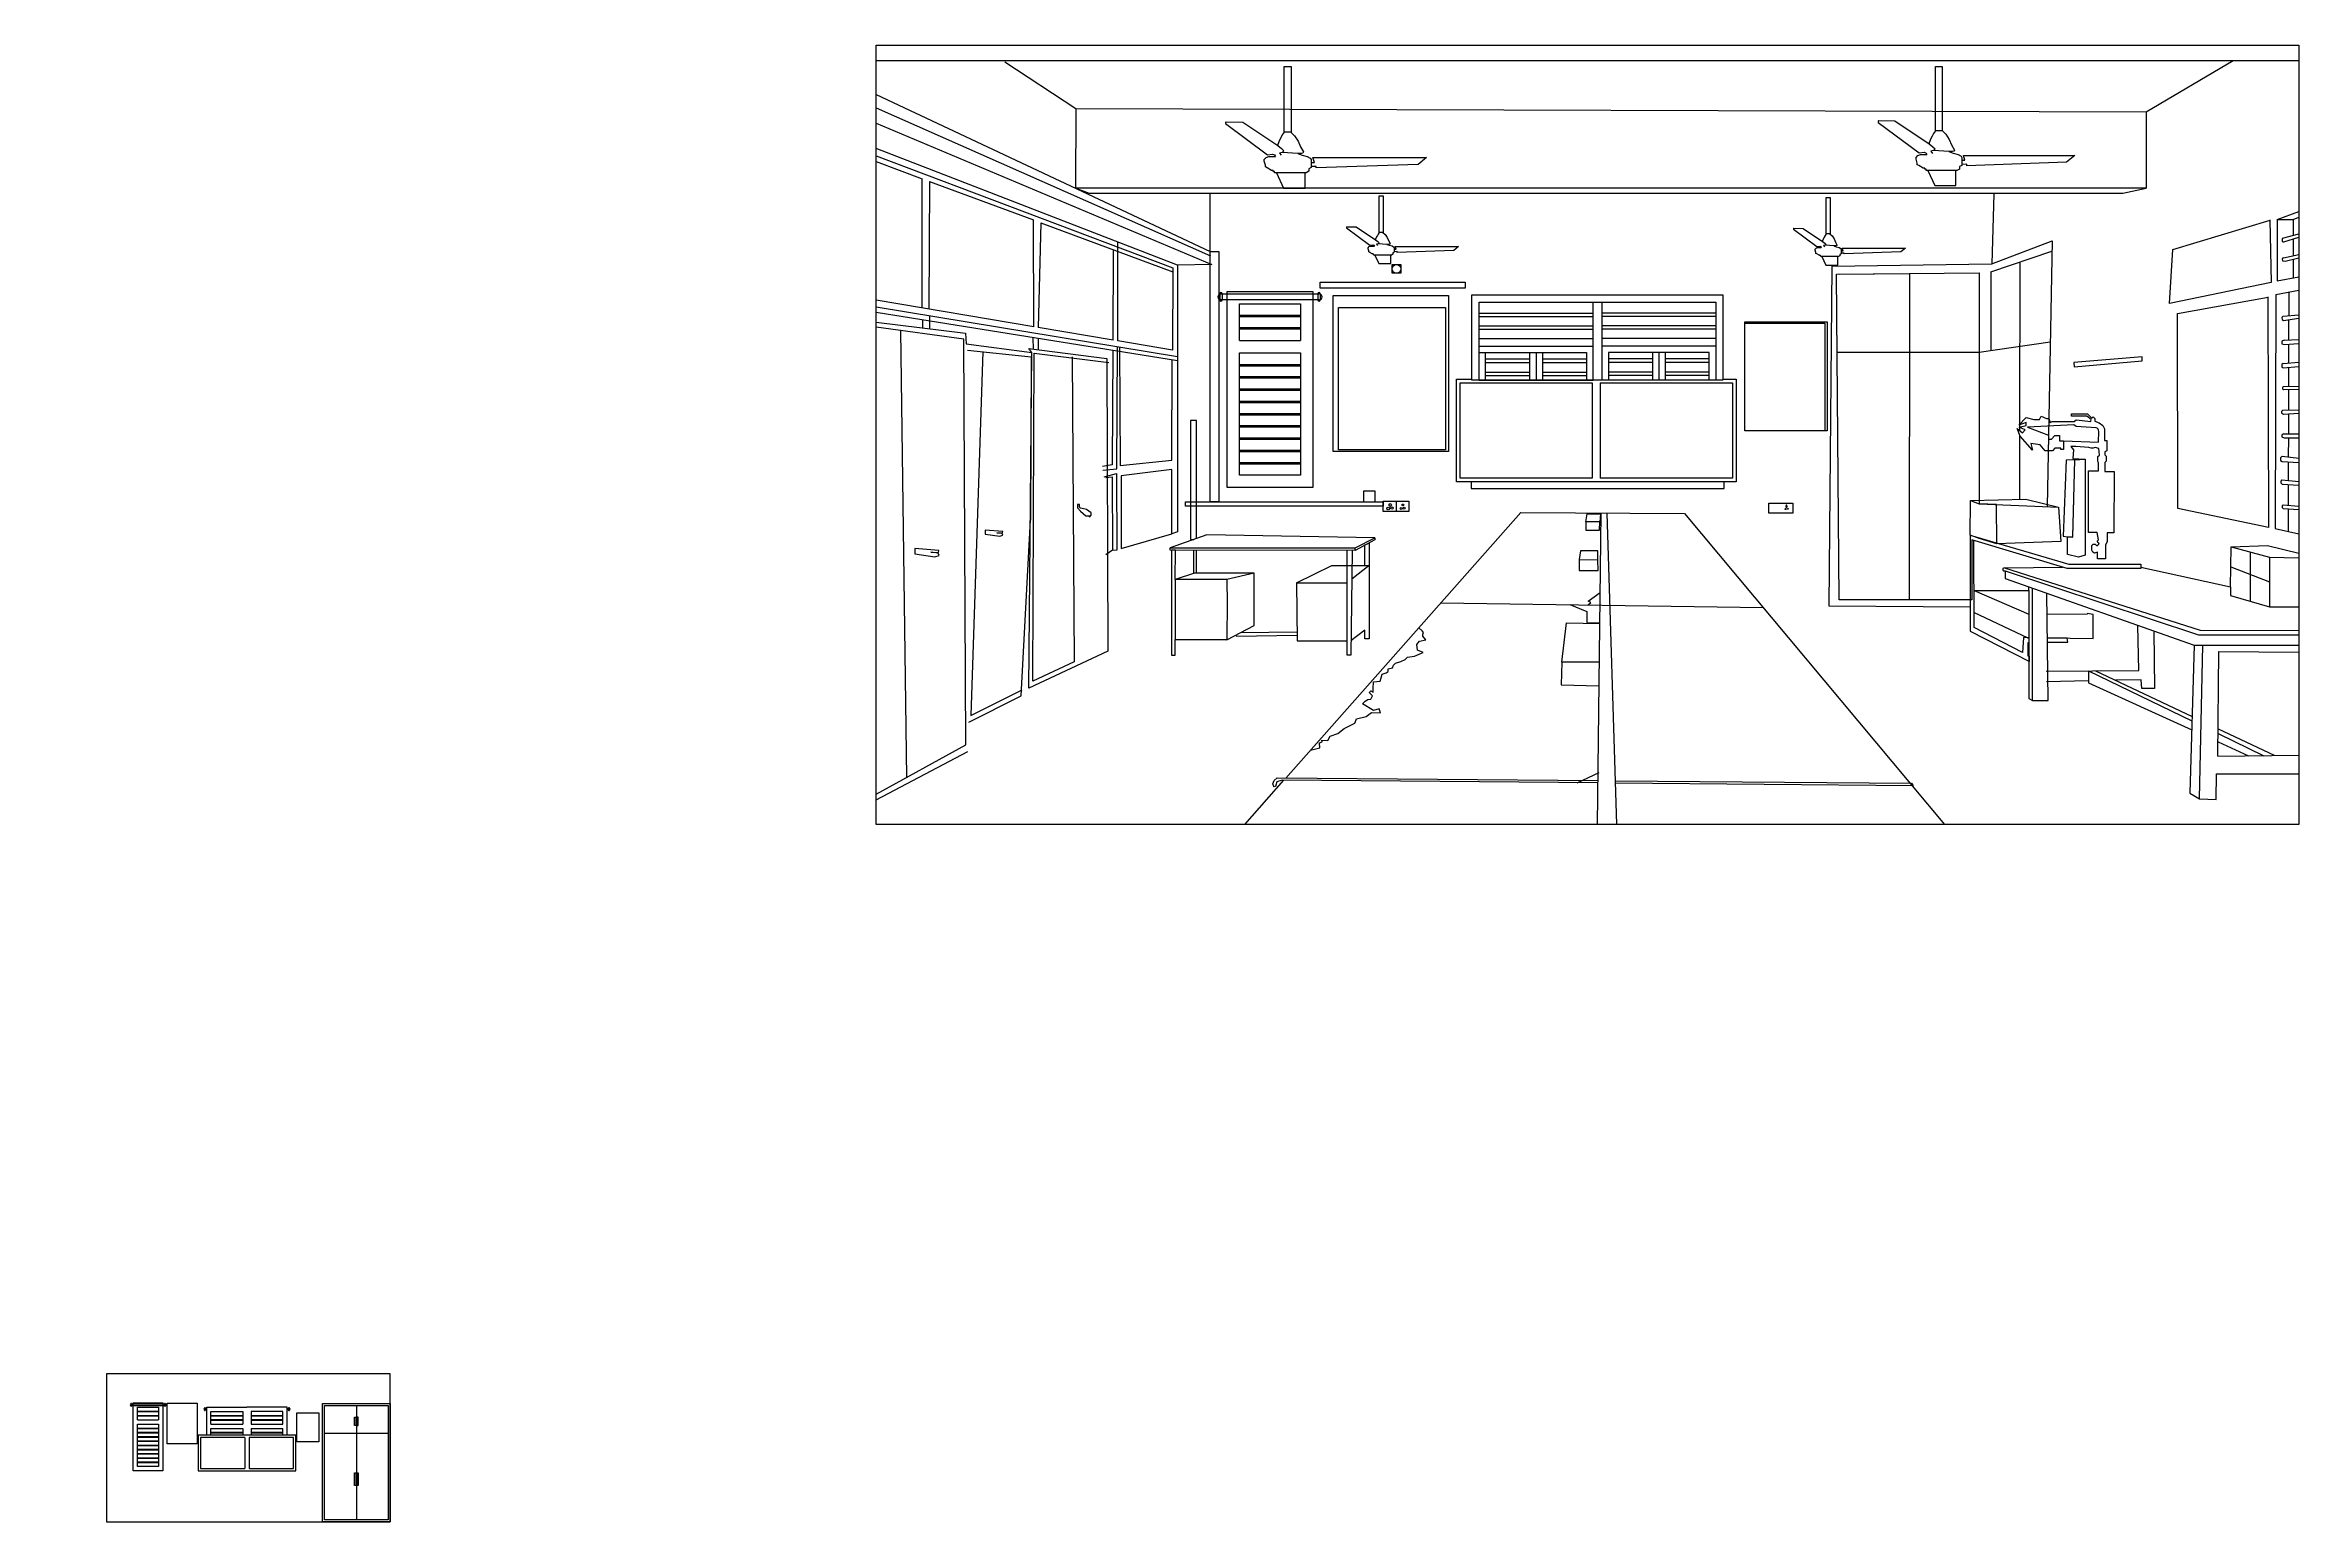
# Model space of a CAD drawing. Header units: millimetres. Extents: x -1451 to 51773, y 0 to 34891.
import ezdxf

# ---------------------------------------------------------------- set-up
doc = ezdxf.new("R2010")
doc.units = ezdxf.units.MM
doc.header["$MEASUREMENT"] = 0
doc.styles.get("Standard").update_dxf_attribs({"font": 'arial.ttf'})
picture_1 = doc.add_image_def('image1.png', size_in_pixel=(285, 387))
picture_2 = doc.add_image_def('image2.png', size_in_pixel=(222, 294))

msp = doc.modelspace()

# ---------------------------------------------------------------- linework, layer by layer
for p, q in [((18177, 34891), (51773, 34891)), ((18177, 34524), (51773, 34524)), ((21212, 34498), (22892, 33396)), ((48165, 33317), (50217, 34524)), ((18177, 33725), (26061, 30015)), ((18177, 33407), (26069, 29909)), ((18177, 33047), (26101, 29705)), ((22892, 33396), (48165, 33317)), ((22892, 31508), (22898, 33396)), ((48165, 33317), (48165, 31508)), ((25291, 29690), (18177, 32445)), ((18177, 32276), (25179, 29627)), ((18177, 32137), (19264, 31733)), ((27340, 32187), (27383, 32234)), ((27340, 32145), (27340, 32187)), ((27370, 32052), (27340, 32145)), ((27370, 32011), (27370, 32052)), ((27409, 31990), (27370, 32011)), ((27383, 32234), (27446, 32259)), ((27508, 31929), (27409, 31990)), ((27446, 32259), (27471, 32259)), ((27471, 32259), (27602, 32259)), ((28129, 32328), (28234, 32293)), ((28234, 32293), (28354, 32261)), ((28354, 32261), (28426, 32217)), ((28450, 31997), (28392, 31967)), ((28392, 31967), (28392, 31908)), ((28426, 32217), (28450, 32189)), ((28450, 32189), (28450, 32119)), ((28450, 32119), (28450, 32058)), ((28450, 32119), (28522, 32119)), ((28450, 32058), (28450, 31997)), ((28565, 32022), (28450, 32018)), ((28522, 32119), (28483, 32238)), ((28483, 32238), (31172, 32238)), ((28566, 31987), (28565, 32022)), ((30974, 32072), (28566, 31987)), ((31172, 32238), (30974, 32072)), ((42731, 32235), (42772, 32281)), ((42731, 32194), (42731, 32235)), ((42760, 32103), (42731, 32194)), ((42760, 32064), (42760, 32103)), ((42799, 32043), (42760, 32064)), ((42772, 32281), (42835, 32306)), ((42896, 31983), (42799, 32043)), ((42835, 32306), (42859, 32306)), ((42859, 32306), (42987, 32306)), ((42936, 31983), (42896, 31983)), ((42936, 31956), (42936, 31983)), ((42969, 31956), (42936, 31956)), ((42969, 31931), (42969, 31956)), ((43502, 32373), (43605, 32339)), ((43605, 32339), (43723, 32308)), ((43760, 31962), (43696, 31931)), ((43723, 32308), (43793, 32264)), ((43816, 32049), (43760, 32020)), ((43760, 32020), (43760, 31962)), ((43793, 32264), (43816, 32237)), ((43816, 32237), (43816, 32169)), ((43816, 32169), (43816, 32109)), ((43816, 32169), (43887, 32169)), ((43816, 32109), (43816, 32049)), ((43928, 32074), (43816, 32070)), ((43887, 32169), (43849, 32285)), ((43849, 32285), (46477, 32285)), ((43930, 32040), (43928, 32074)), ((46283, 32123), (43930, 32040)), ((46477, 32285), (46283, 32123)), ((19260, 28685), (19264, 31733)), ((19434, 31670), (19418, 28658)), ((19434, 31670), (21888, 30758)), ((48165, 31508), (22892, 31508)), ((22892, 31508), (23206, 31388)), ((27550, 31929), (27508, 31929)), ((27550, 31901), (27550, 31929)), ((27584, 31901), (27550, 31901)), ((27584, 31876), (27584, 31901)), ((27609, 31876), (27584, 31876)), ((28327, 31876), (27609, 31876)), ((27625, 31876), (27790, 31512)), ((27790, 31512), (28303, 31512)), ((28303, 31512), (28303, 31876)), ((28392, 31908), (28327, 31876)), ((42994, 31931), (42969, 31931)), ((43696, 31931), (42994, 31931)), ((43010, 31931), (43171, 31575)), ((43171, 31575), (43673, 31575)), ((43673, 31575), (43673, 31931)), ((47617, 31388), (48165, 31508)), ((23206, 31388), (47617, 31388)), ((26061, 30015), (26061, 31388)), ((44565, 31376), (44520, 29719)), ((51255, 30770), (51773, 30960)), ((21896, 28238), (21888, 30758)), ((22063, 30693), (22004, 28219)), ((22063, 30693), (25179, 29535)), ((48793, 30064), (51091, 30754)), ((51086, 30759), (51116, 29278)), ((51255, 30770), (51255, 29318)), ((51255, 30770), (51633, 30770)), ((51388, 30329), (51773, 30431)), ((51418, 30240), (51773, 30356)), ((51633, 30770), (51773, 30823)), ((51633, 30770), (51633, 30394)), ((23769, 27920), (23782, 30054)), ((23883, 27901), (23883, 30236)), ((29793, 30103), (29816, 30129)), ((29793, 30079), (29793, 30103)), ((29809, 30027), (29793, 30079)), ((29809, 30005), (29809, 30027)), ((29831, 29993), (29809, 30005)), ((29816, 30129), (29852, 30143)), ((29887, 29959), (29831, 29993)), ((29852, 30143), (29866, 30143)), ((29866, 30143), (29939, 30143)), ((29910, 29959), (29887, 29959)), ((29910, 29944), (29910, 29959)), ((29929, 29944), (29910, 29944)), ((29929, 29930), (29929, 29944)), ((29943, 29930), (29929, 29930)), ((30343, 29930), (29943, 29930)), ((29952, 29930), (30043, 29727)), ((30232, 30182), (30291, 30162)), ((30291, 30162), (30358, 30144)), ((30330, 29727), (30330, 29930)), ((30379, 29947), (30343, 29930)), ((30358, 30144), (30398, 30119)), ((30411, 29997), (30379, 29980)), ((30379, 29980), (30379, 29947)), ((30398, 30119), (30411, 30104)), ((30411, 30104), (30411, 30065)), ((30411, 30065), (30411, 30031)), ((30411, 30065), (30452, 30065)), ((30411, 30031), (30411, 29997)), ((30476, 30011), (30411, 30009)), ((30452, 30065), (30430, 30131)), ((30430, 30131), (31929, 30131)), ((31818, 30039), (30476, 29992)), ((30476, 29992), (30476, 30011)), ((31929, 30131), (31818, 30039)), ((40348, 30068), (40371, 30094)), ((40348, 30045), (40348, 30068)), ((40364, 29993), (40348, 30045)), ((40364, 29970), (40364, 29993)), ((40386, 29958), (40364, 29970)), ((40371, 30094), (40407, 30108)), ((40441, 29924), (40386, 29958)), ((40407, 30108), (40421, 30108)), ((40421, 30108), (40494, 30108)), ((40464, 29924), (40441, 29924)), ((40464, 29909), (40464, 29924)), ((40483, 29909), (40464, 29909)), ((40483, 29895), (40483, 29909)), ((40498, 29895), (40483, 29895)), ((40898, 29895), (40498, 29895)), ((40507, 29895), (40598, 29692)), ((40787, 30147), (40846, 30127)), ((40846, 30127), (40913, 30109)), ((40885, 29692), (40885, 29895)), ((40934, 29912), (40898, 29895)), ((40913, 30109), (40953, 30085)), ((40966, 29962), (40934, 29945)), ((40934, 29945), (40934, 29912)), ((40953, 30085), (40966, 30069)), ((40966, 30069), (40966, 30030)), ((40966, 30030), (40966, 29996)), ((40966, 30030), (41007, 30030)), ((40966, 29996), (40966, 29962)), ((41030, 29976), (40966, 29974)), ((41007, 30030), (40985, 30096)), ((40985, 30096), (42484, 30096)), ((41031, 29957), (41030, 29976)), ((42373, 30004), (41031, 29957)), ((42484, 30096), (42373, 30004)), ((44499, 29530), (45941, 30022)), ((44520, 29719), (45946, 30267)), ((45946, 30267), (45827, 23989)), ((48718, 28783), (48793, 30064)), ((51388, 30329), (51373, 30303)), ((51373, 30303), (51373, 30261)), ((51373, 30261), (51403, 30240)), ((51411, 29866), (51377, 29844)), ((51377, 29844), (51383, 29797)), ((51403, 30240), (51418, 30240)), ((51411, 29866), (51773, 29941)), ((51444, 29786), (51773, 29865)), ((51633, 30311), (51633, 29912)), ((51633, 29831), (51633, 29391)), ((25179, 29627), (25175, 27682)), ((26101, 29705), (25291, 29690)), ((25291, 29690), (25291, 23394)), ((30043, 29727), (30330, 29727)), ((40598, 29692), (40885, 29692)), ((40745, 29666), (40672, 21644)), ((40745, 29666), (44520, 29719)), ((40855, 29481), (42573, 29495)), ((40917, 21784), (40855, 29481)), ((40923, 29481), (44224, 29508)), ((42573, 29495), (42570, 21784)), ((44224, 29508), (44224, 24056)), ((44499, 29530), (44499, 27672)), ((45185, 29764), (45178, 25934)), ((51116, 29278), (48718, 28783)), ((51255, 29318), (51773, 29418)), ((51383, 29797), (51444, 29786)), ((21896, 28238), (18177, 28868)), ((26288, 29014), (26288, 28869)), ((26317, 29014), (28634, 29014)), ((28634, 28869), (26317, 28869)), ((26346, 29014), (26346, 28869)), ((26751, 28780), (28199, 28780)), ((26751, 27911), (26751, 28780)), ((28199, 28780), (28199, 27911)), ((28605, 29014), (28605, 28869)), ((28663, 29014), (28663, 28869)), ((32413, 28819), (38001, 28819)), ((32413, 26973), (32413, 28819)), ((35102, 28819), (35102, 26973)), ((35313, 28819), (35313, 26973)), ((38001, 28819), (38001, 26973)), ((48904, 28551), (51046, 28936)), ((51041, 28943), (51056, 23494)), ((51225, 28998), (51214, 23466)), ((51225, 28998), (51773, 29102)), ((51532, 29056), (51531, 28498)), ((18177, 28707), (25291, 27534)), ((25291, 27432), (18177, 28570)), ((18177, 28341), (20286, 28083)), ((20242, 27942), (18177, 28226)), ((19273, 28207), (19278, 28393)), ((19446, 28186), (19442, 28498)), ((23769, 27920), (22004, 28219)), ((26751, 28506), (28199, 28506)), ((26751, 28475), (28199, 28475)), ((26751, 28217), (28199, 28217)), ((32412, 28556), (35102, 28556)), ((32412, 28556), (35102, 28556)), ((32412, 28476), (35102, 28476)), ((32412, 28259), (35102, 28259)), ((32412, 28259), (35102, 28259)), ((38002, 28556), (35313, 28556)), ((38002, 28556), (35313, 28556)), ((38002, 28476), (35313, 28476)), ((38002, 28259), (35313, 28259)), ((38002, 28259), (35313, 28259)), ((48914, 23939), (48904, 28551)), ((51403, 28489), (51368, 28454)), ((51368, 28454), (51374, 28404)), ((51374, 28404), (51412, 28380)), ((51403, 28489), (51773, 28516)), ((51412, 28380), (51773, 28435)), ((51530, 28398), (51529, 27925)), ((18748, 28148), (18889, 17586)), ((20295, 18362), (20242, 27942)), ((20286, 28083), (20297, 27836)), ((20297, 27836), (21853, 27629)), ((20334, 27684), (21833, 27523)), ((21853, 27629), (21783, 27724)), ((21783, 27724), (23622, 27487)), ((21890, 27710), (21885, 27977)), ((22011, 27695), (22008, 27957)), ((23762, 27676), (23751, 24970)), ((23856, 24882), (23877, 27767)), ((25175, 27682), (23883, 27901)), ((23920, 27760), (23939, 24962)), ((26751, 28185), (28199, 28185)), ((26751, 27911), (28199, 27911)), ((32412, 28179), (35102, 28179)), ((32413, 27955), (35102, 27955)), ((32413, 27780), (35102, 27780)), ((38002, 28179), (35313, 28179)), ((38001, 27955), (35313, 27955)), ((38001, 27780), (35313, 27780)), ((44224, 27632), (45901, 27876)), ((51425, 27920), (51367, 27898)), ((51367, 27898), (51367, 27831)), ((51367, 27831), (51425, 27817)), ((51425, 27920), (51773, 27936)), ((51425, 27817), (51773, 27843)), ((51529, 27825), (51527, 27377)), ((20696, 27652), (20409, 19051)), ((21780, 19698), (21853, 27629)), ((21833, 27523), (21817, 23663)), ((21872, 19861), (21906, 27614)), ((21906, 27614), (23666, 27391)), ((22804, 27524), (22847, 20323)), ((23622, 27487), (23646, 20571)), ((25156, 25084), (25166, 27452)), ((26751, 27622), (28199, 27622)), ((26751, 24726), (26751, 27622)), ((26751, 27348), (28199, 27348)), ((26751, 27316), (28199, 27316)), ((28199, 27622), (28199, 24726)), ((32412, 27475), (32413, 27475)), ((32412, 27475), (32413, 27475)), ((32412, 27395), (32413, 27395)), ((32413, 27627), (34949, 27627)), ((32566, 26973), (32566, 27627)), ((32566, 27475), (33605, 27475)), ((32566, 27475), (33605, 27475)), ((32566, 27395), (33605, 27395)), ((32566, 27161), (33605, 27161)), ((32566, 27161), (33605, 27161)), ((33605, 27627), (33605, 26973)), ((33757, 27627), (33757, 26973)), ((33910, 27627), (33910, 26973)), ((33910, 27475), (34949, 27475)), ((33910, 27475), (34949, 27475)), ((33910, 27395), (34949, 27395)), ((33910, 27161), (34949, 27161)), ((33910, 27161), (34949, 27161)), ((34949, 27627), (34949, 26973)), ((35466, 27627), (35466, 26973)), ((37848, 27627), (35466, 27627)), ((36504, 27475), (35466, 27475)), ((36504, 27475), (35466, 27475)), ((36504, 27395), (35466, 27395)), ((36504, 27161), (35466, 27161)), ((36504, 27161), (35466, 27161)), ((36504, 27627), (36504, 26973)), ((36657, 27627), (36657, 26973)), ((36810, 27627), (36810, 26973)), ((37848, 27475), (36810, 27475)), ((37848, 27475), (36810, 27475)), ((37848, 27395), (36810, 27395)), ((37848, 27161), (36810, 27161)), ((37848, 27161), (36810, 27161)), ((37848, 26973), (37848, 27627)), ((40870, 27632), (44224, 27632)), ((48071, 27523), (46458, 27391)), ((46458, 27391), (46466, 27292)), ((46466, 27292), (48071, 27429)), ((48071, 27429), (48071, 27523)), ((51399, 27366), (51368, 27341)), ((51368, 27341), (51368, 27283)), ((51368, 27283), (51402, 27269)), ((51399, 27366), (51773, 27398)), ((51402, 27269), (51773, 27299)), ((51527, 27279), (51526, 26827)), ((26751, 27058), (28199, 27058)), ((26751, 27027), (28199, 27027)), ((26751, 26769), (28199, 26769)), ((26751, 26737), (28199, 26737)), ((32413, 26973), (35103, 26973)), ((32413, 26973), (35103, 26973)), ((32566, 27081), (33605, 27081)), ((33910, 27081), (34949, 27081)), ((35084, 26910), (35084, 24658)), ((35268, 26910), (35268, 24658)), ((36504, 27081), (35466, 27081)), ((37848, 27081), (36810, 27081)), ((51406, 26822), (51386, 26804)), ((51386, 26804), (51386, 26769)), ((51386, 26769), (51407, 26753)), ((51406, 26822), (51773, 26835)), ((51407, 26753), (51773, 26760)), ((51526, 26755), (51524, 26269)), ((26751, 26479), (28199, 26479)), ((26751, 26447), (28199, 26447)), ((26751, 26189), (28199, 26189)), ((26751, 26158), (28199, 26158)), ((51396, 26266), (51362, 26237)), ((51362, 26237), (51362, 26200)), ((51362, 26200), (51408, 26171)), ((51396, 26266), (51773, 26275)), ((51408, 26171), (51773, 26193)), ((51524, 26178), (51523, 25709)), ((26751, 25900), (28199, 25900)), ((26751, 25868), (28199, 25868)), ((26751, 25610), (28199, 25610)), ((26751, 25579), (28199, 25579)), ((45178, 25673), (45175, 24161)), ((45178, 25920), (45178, 25869)), ((45178, 25859), (45178, 25782)), ((51408, 25709), (51370, 25671)), ((51370, 25671), (51370, 25639)), ((51370, 25639), (51421, 25613)), ((51408, 25709), (51773, 25709)), ((51421, 25613), (51773, 25613)), ((51523, 25613), (51521, 25160)), ((23939, 24962), (25156, 25084)), ((26751, 25321), (28199, 25321)), ((26751, 25289), (28199, 25289)), ((26751, 25031), (28199, 25031)), ((51377, 25177), (51341, 25141)), ((51341, 25141), (51341, 25073)), ((51341, 25073), (51380, 25051)), ((51377, 25177), (51773, 25129)), ((51380, 25051), (51773, 25032)), ((51521, 25044), (51520, 24604)), ((23751, 24970), (23516, 24933)), ((23529, 24849), (23856, 24882)), ((23556, 24690), (23852, 24769)), ((23596, 24672), (23749, 24687)), ((23749, 24687), (23754, 22954)), ((23852, 24769), (23860, 22961)), ((25158, 24861), (23962, 24714)), ((23962, 24714), (23962, 22997)), ((25158, 23340), (25158, 24861)), ((26751, 24999), (28199, 24999)), ((28199, 24726), (26751, 24726)), ((32229, 24570), (32229, 24414)), ((38200, 24414), (38200, 24570)), ((51367, 24620), (51342, 24588)), ((51342, 24588), (51342, 24550)), ((51342, 24550), (51374, 24520)), ((51367, 24620), (51773, 24579)), ((51374, 24520), (51773, 24495)), ((51519, 24511), (51518, 24022)), ((22974, 24033), (22927, 24033)), ((22927, 24033), (22927, 23958)), ((22927, 23958), (22999, 23878)), ((22974, 23990), (22974, 24033)), ((22994, 23953), (22974, 23990)), ((23042, 23945), (22994, 23953)), ((30451, 24119), (30451, 23874)), ((32229, 24414), (38200, 24414)), ((44011, 23315), (44017, 24133)), ((44017, 24133), (45324, 24164)), ((44017, 24133), (44222, 24056)), ((44222, 24056), (46096, 23977)), ((44634, 24040), (44224, 24056)), ((44224, 24056), (44224, 24056)), ((44639, 23110), (44634, 24040)), ((45324, 24164), (46096, 23977)), ((46096, 23977), (46150, 23160)), ((51397, 24032), (51374, 24006)), ((51374, 24006), (51374, 23968)), ((51374, 23968), (51398, 23945)), ((51397, 24032), (51773, 24000)), ((20747, 23433), (20747, 23339)), ((21163, 23397), (20747, 23433)), ((21600, 19518), (21817, 23663)), ((22999, 23878), (23127, 23772)), ((23145, 23915), (23042, 23945)), ((23127, 23772), (23157, 23772)), ((23250, 23840), (23145, 23915)), ((23157, 23772), (23210, 23772)), ((23210, 23737), (23250, 23787)), ((23210, 23772), (23210, 23737)), ((23250, 23787), (23250, 23840)), ((27852, 17574), (33400, 23851)), ((33400, 23851), (37264, 23821)), ((34933, 23630), (34963, 23814)), ((35260, 23630), (34933, 23630)), ((34933, 23630), (34933, 23433)), ((34933, 23433), (35253, 23433)), ((34963, 23814), (35276, 23811)), ((35206, 16475), (35292, 23836)), ((35253, 23433), (35260, 23630)), ((35276, 23811), (35260, 23630)), ((35431, 23835), (35654, 16475)), ((37264, 23821), (43402, 16475)), ((51056, 23494), (48914, 23939)), ((51214, 23466), (51773, 23340)), ((51398, 23945), (51773, 23918)), ((51518, 23936), (51516, 23398)), ((19091, 22997), (19091, 22870)), ((19654, 22948), (19091, 22997)), ((19639, 22885), (19464, 22907)), ((19464, 22907), (19647, 22903)), ((19647, 22903), (19654, 22948)), ((20747, 23339), (21094, 23287)), ((21152, 23350), (21023, 23367)), ((21023, 23367), (21158, 23364)), ((21094, 23287), (21169, 23309)), ((21169, 23309), (21152, 23350)), ((21158, 23364), (21163, 23397)), ((23754, 22954), (23602, 22850)), ((23860, 22961), (23751, 22953)), ((23962, 22997), (25158, 23340)), ((25980, 23318), (25120, 23011)), ((25120, 23011), (29489, 23011)), ((25120, 22956), (25120, 23011)), ((29483, 22948), (25120, 22956)), ((25240, 22956), (25151, 22956)), ((25151, 22956), (25151, 20478)), ((25291, 23394), (25158, 23340)), ((25239, 22265), (25240, 22956)), ((25677, 22412), (25677, 22955)), ((25737, 22418), (25737, 22955)), ((29953, 23253), (25980, 23318)), ((29296, 20478), (29301, 22949)), ((29415, 22941), (29382, 20478)), ((29953, 23201), (29483, 22948)), ((29483, 22948), (29483, 23011)), ((29489, 23011), (29953, 23253)), ((29714, 23080), (29813, 23126)), ((29714, 22593), (29714, 23080)), ((29813, 23126), (29813, 22593)), ((29953, 23253), (29953, 23201)), ((34804, 22945), (34775, 22734)), ((35220, 22945), (34804, 22945)), ((35220, 22730), (35220, 22945)), ((44225, 23234), (44011, 23315)), ((44011, 23315), (46340, 22630)), ((44011, 23315), (44011, 21784)), ((46297, 22524), (44047, 23201)), ((44047, 23201), (44047, 21784)), ((44103, 21127), (44095, 23186)), ((44639, 23110), (44225, 23234)), ((46150, 23160), (44639, 23110)), ((50159, 22090), (50169, 23040)), ((50169, 23040), (51029, 23068)), ((50169, 23040), (51076, 22793)), ((50622, 22916), (50622, 21753)), ((51029, 23068), (51773, 22886)), ((19091, 22870), (19561, 22799)), ((19561, 22799), (19662, 22829)), ((19662, 22829), (19639, 22885)), ((25696, 22418), (25239, 22265)), ((27101, 22418), (25696, 22418)), ((27101, 22418), (26452, 22265)), ((27101, 21180), (27101, 22418)), ((28099, 22188), (28937, 22593)), ((28937, 22593), (29410, 22593)), ((29813, 22593), (29406, 22271)), ((29410, 22593), (29695, 22593)), ((29695, 22593), (29813, 22593)), ((29813, 22593), (29813, 20863)), ((34775, 22734), (35220, 22730)), ((34775, 22734), (34775, 22480)), ((34775, 22480), (35225, 22480)), ((35225, 22480), (35220, 22730)), ((44817, 22542), (44782, 22526)), ((44782, 22526), (44782, 22488)), ((44782, 22488), (44808, 22468)), ((44808, 22468), (44839, 22468)), ((44817, 22542), (46188, 22556)), ((44817, 22542), (49441, 21069)), ((44839, 22468), (44839, 22286)), ((44839, 22468), (49401, 20954)), ((48040, 22524), (46297, 22524)), ((46340, 22630), (48040, 22630)), ((48038, 22556), (50159, 22090)), ((48040, 22630), (48040, 22524)), ((50164, 22565), (51076, 22206)), ((51076, 22793), (51773, 22775)), ((51076, 22793), (51076, 21620)), ((26452, 22265), (25239, 22265)), ((25239, 22265), (25239, 20849)), ((26452, 22265), (26460, 21691)), ((28099, 22188), (28118, 20815)), ((28099, 22188), (29299, 22186)), ((34985, 21755), (35270, 21961)), ((44104, 22002), (45396, 21442)), ((44104, 22002), (45393, 22002)), ((44839, 22286), (49299, 20715)), ((45393, 22002), (45393, 22091)), ((45393, 22002), (45393, 19454)), ((45481, 19407), (45481, 22047)), ((45849, 19407), (45818, 21941)), ((50159, 22090), (50159, 21889)), ((50159, 21889), (51076, 21620)), ((26460, 21750), (26452, 20838)), ((31513, 21716), (39117, 21604)), ((34557, 21671), (34956, 21509)), ((34956, 21509), (34956, 21248)), ((35053, 21724), (34985, 21755)), ((34986, 21665), (35053, 21724)), ((40672, 21644), (44010, 21617)), ((44047, 21784), (40917, 21784)), ((44011, 21784), (44010, 21617)), ((44010, 21617), (44010, 21047)), ((44090, 21497), (45374, 20890)), ((45824, 21446), (46776, 21456)), ((46914, 21438), (46770, 21458)), ((46914, 20870), (46914, 21438)), ((51076, 21620), (51773, 21620)), ((25239, 20849), (26447, 20849)), ((25239, 20478), (25239, 20849)), ((26452, 20838), (27101, 21180)), ((26673, 20928), (28116, 20949)), ((26777, 21009), (28115, 21028)), ((28118, 20815), (29297, 20812)), ((29711, 21067), (29387, 20816)), ((29711, 20863), (29711, 21067)), ((29813, 20863), (29711, 20863)), ((30940, 20727), (31009, 20808)), ((31070, 21056), (30986, 21120)), ((31009, 20808), (31158, 20842)), ((31102, 21011), (31070, 21056)), ((31082, 20924), (31088, 20966)), ((31158, 20842), (31082, 20924)), ((31088, 20966), (31102, 21011)), ((34363, 20315), (34477, 21238)), ((34477, 21238), (35261, 21229)), ((34956, 21248), (35262, 21245)), ((44010, 21047), (45412, 20326)), ((45246, 20541), (44103, 21127)), ((45266, 20892), (45246, 20541)), ((45393, 20890), (45266, 20892)), ((45374, 20890), (45393, 20889)), ((45382, 20456), (45382, 20780)), ((45382, 20780), (45382, 20780)), ((45382, 20780), (45393, 20780)), ((45831, 20884), (46914, 20870)), ((46299, 20875), (45831, 20883)), ((45832, 20782), (46314, 20783)), ((46314, 20783), (46299, 20875)), ((47991, 20118), (47967, 21178)), ((48348, 21052), (48360, 19690)), ((49401, 20954), (51773, 20954)), ((49441, 21069), (51773, 21057)), ((23646, 20571), (21780, 19698)), ((22847, 20323), (21872, 19861)), ((25151, 20478), (25239, 20478)), ((29382, 20478), (29296, 20478)), ((30364, 20180), (30388, 20238)), ((30388, 20238), (30442, 20285)), ((30442, 20285), (30566, 20330)), ((30566, 20330), (30666, 20373)), ((30666, 20373), (30719, 20431)), ((30719, 20431), (30889, 20451)), ((30889, 20451), (31056, 20521)), ((30956, 20596), (30940, 20727)), ((31093, 20541), (30956, 20596)), ((31056, 20521), (31093, 20541)), ((34363, 20315), (34351, 19773)), ((35251, 20308), (34363, 20315)), ((45412, 20456), (45382, 20456)), ((45412, 20326), (45412, 20456)), ((49299, 20715), (49198, 17214)), ((49299, 20715), (51773, 20715)), ((49421, 17080), (49507, 20713)), ((49861, 18091), (49878, 20562)), ((49878, 20562), (51773, 20549)), ((29914, 19691), (29923, 19844)), ((29923, 19844), (30074, 19862)), ((30074, 19862), (30098, 19942)), ((30098, 19942), (30122, 20027)), ((30122, 20027), (30219, 20063)), ((30219, 20063), (30265, 20091)), ((30265, 20091), (30266, 20157)), ((30266, 20157), (30364, 20180)), ((34351, 19773), (35244, 19753)), ((45802, 20100), (47991, 20118)), ((46805, 19868), (45811, 19846)), ((46805, 20108), (49247, 18925)), ((46805, 20108), (46805, 19824)), ((46805, 19824), (49241, 18712)), ((46968, 20107), (49250, 19028)), ((48047, 19896), (47442, 19883)), ((48062, 19687), (48047, 19896)), ((20365, 18896), (21600, 19518)), ((20409, 19051), (21621, 19660)), ((29656, 19328), (29722, 19394)), ((29922, 19172), (29656, 19328)), ((29722, 19394), (29786, 19432)), ((29786, 19432), (29856, 19438)), ((29826, 19587), (29832, 19615)), ((29892, 19519), (29826, 19587)), ((29832, 19615), (29856, 19633)), ((29856, 19633), (29910, 19605)), ((29856, 19438), (29892, 19519)), ((29910, 19605), (29914, 19691)), ((30053, 19206), (29922, 19172)), ((30083, 19117), (30053, 19206)), ((45393, 19454), (45481, 19407)), ((45481, 19407), (45849, 19407)), ((48360, 19690), (48062, 19687)), ((28898, 18566), (29079, 18630)), ((29079, 18630), (29229, 18744)), ((29229, 18744), (29478, 18872)), ((29478, 18872), (29519, 18974)), ((29519, 18974), (29749, 19031)), ((29749, 19031), (29870, 19123)), ((29870, 19123), (30083, 19117)), ((49865, 18737), (51189, 18111)), ((18177, 17193), (20295, 18362)), ((18177, 17061), (20343, 18205)), ((28433, 18232), (28649, 18292)), ((28646, 18403), (28703, 18429)), ((28649, 18292), (28646, 18403)), ((28703, 18429), (28700, 18470)), ((28700, 18470), (28840, 18464)), ((28840, 18464), (28898, 18566)), ((49861, 18091), (51773, 18113)), ((49863, 18428), (50584, 18099)), ((49865, 18626), (50944, 18102)), ((27576, 17517), (27646, 17576)), ((27646, 17576), (35218, 17514)), ((34728, 17463), (35247, 17705)), ((49815, 17071), (49829, 17674)), ((49829, 17674), (51773, 17674)), ((26880, 16475), (27805, 17522)), ((27545, 17436), (27576, 17517)), ((27562, 17372), (27545, 17436)), ((27574, 17364), (27561, 17374)), ((27611, 17381), (27574, 17364)), ((27614, 17404), (27611, 17381)), ((27639, 17482), (27614, 17404)), ((27765, 17522), (27639, 17482)), ((35217, 17458), (27765, 17522)), ((35622, 17510), (42620, 17453)), ((42662, 17394), (35624, 17455)), ((42620, 17453), (42662, 17394)), ((49198, 17214), (49421, 17080)), ((49421, 17080), (49815, 17071)), ((571, 2792), (571, 2742)), ((581, 2792), (1381, 2792)), ((1381, 2742), (581, 2742)), ((591, 2792), (591, 2742)), ((731, 2711), (1231, 2711)), ((731, 2411), (731, 2711)), ((1231, 2711), (1231, 2411)), ((1371, 2792), (1371, 2742)), ((1391, 2792), (1391, 2742)), ((2312, 2691), (2312, 2641)), ((2322, 2691), (2345, 2691)), ((2332, 2691), (2332, 2641)), ((2345, 2691), (2345, 2641)), ((2967, 2711), (3317, 2711)), ((3667, 2711), (3317, 2711)), ((4312, 2691), (4290, 2691)), ((4290, 2691), (4290, 2641)), ((4302, 2691), (4302, 2641)), ((4322, 2691), (4322, 2641)), ((5150, 50), (5150, 2750)), ((5150, 2750), (6650, 2750)), ((5900, 2750), (5900, 50)), ((6650, 2750), (6650, 50)), ((731, 2617), (1231, 2617)), ((731, 2606), (1231, 2606)), ((731, 2517), (1231, 2517)), ((731, 2506), (1231, 2506)), ((731, 2411), (1231, 2411)), ((731, 1311), (731, 2311)), ((731, 2311), (1231, 2311)), ((731, 2217), (1231, 2217)), ((731, 2206), (1231, 2206)), ((1231, 2311), (1231, 1311)), ((2345, 2641), (2322, 2641)), ((2467, 2517), (3217, 2517)), ((2467, 2506), (3217, 2506)), ((2467, 2417), (3217, 2417)), ((2467, 2406), (3217, 2406)), ((2467, 2311), (3217, 2311)), ((2467, 2211), (3217, 2211)), ((2967, 2611), (3217, 2611)), ((3217, 2611), (3217, 2311)), ((3217, 2211), (3217, 2047)), ((3417, 2611), (3417, 2311)), ((3667, 2611), (3417, 2611)), ((3417, 2517), (4167, 2517)), ((3417, 2506), (4167, 2506)), ((3417, 2417), (4167, 2417)), ((3417, 2406), (4167, 2406)), ((3417, 2311), (4167, 2311)), ((3417, 2211), (4167, 2211)), ((3417, 2211), (3417, 2047)), ((4290, 2641), (4312, 2641)), ((731, 2117), (1231, 2117)), ((731, 2106), (1231, 2106)), ((731, 2017), (1231, 2017)), ((731, 2006), (1231, 2006)), ((731, 1917), (1231, 1917)), ((731, 1906), (1231, 1906)), ((731, 1817), (1231, 1817)), ((731, 1806), (1231, 1806)), ((731, 1717), (1231, 1717)), ((731, 1706), (1231, 1706)), ((731, 1617), (1231, 1617)), ((731, 1606), (1231, 1606)), ((2467, 2117), (3217, 2117)), ((2467, 2106), (3217, 2106)), ((3267, 1997), (3267, 1261)), ((3367, 1997), (3367, 1261)), ((3417, 2117), (4167, 2117)), ((3417, 2106), (4167, 2106)), ((5150, 2100), (6650, 2100)), ((731, 1517), (1231, 1517)), ((731, 1506), (1231, 1506)), ((731, 1417), (1231, 1417)), ((731, 1406), (1231, 1406)), ((1231, 1311), (731, 1311)), ((6650, 50), (5150, 50))]:
    msp.add_line(p, q)
for points in [[(18177, 34891), (51773, 34891), (51773, 16475), (18177, 16475)], [(27806, 34384), (27973, 34384), (27973, 32833), (27806, 32833)], [(43187, 34383), (43350, 34383), (43350, 32867), (43187, 32867)], [(30053, 31327), (30146, 31327), (30146, 30463), (30053, 30463)], [(40608, 31293), (40701, 31293), (40701, 30428), (40608, 30428)], [(26061, 30015), (26263, 30015), (26263, 24102), (26061, 24102)], [(28660, 29288), (32085, 29288), (32085, 29147), (28660, 29147)], [(30358, 29705), (30563, 29705), (30563, 29499), (30358, 29499)], [(26462, 29070), (28489, 29070), (28489, 24436), (26462, 24436)], [(32242, 28990), (38172, 28990), (38172, 26973), (32242, 26973)], [(29090, 28691), (31619, 28691), (31619, 25330), (29090, 25330)], [(38685, 28318), (40579, 28318), (40579, 25778), (38685, 25778)], [(25480, 24101), (30148, 24101), (30148, 23997), (25480, 23997)], [(29693, 24358), (29947, 24358), (29947, 24094), (29693, 24094)], [(30148, 24119), (30755, 24119), (30755, 23874), (30148, 23874)], [(39254, 24070), (39819, 24070), (39819, 23832), (39254, 23832)], [(0, 0), (6700, 0), (6700, 3500), (0, 3500)], [(631, 2811), (1331, 2811), (1331, 1211), (631, 1211)], [(6700, 0), (5100, 0), (5100, 2800), (6700, 2800)], [(5855, 2475), (5885, 2475), (5885, 2275), (5855, 2275)], [(5945, 2475), (5915, 2475), (5915, 2275), (5945, 2275)], [(2167, 1211), (4467, 1211), (4467, 2047), (2167, 2047)], [(5855, 1163), (5885, 1163), (5885, 863), (5855, 863)], [(5915, 1163), (5945, 1163), (5945, 863), (5915, 863)]]:
    msp.add_lwpolyline(points, close=True)
for points in [[(26436, 33080), (26424, 33061), (26424, 33035), (27415, 32301), (27536, 32315), (27583, 32294), (27602, 32259)], [(26436, 33080), (26830, 33072), (27657, 32517)], [(41847, 33108), (41835, 33090), (41835, 33064), (42804, 32346), (42922, 32360), (42969, 32340), (42987, 32306)], [(41847, 33108), (42232, 33100), (43041, 32558)], [(27806, 32833), (27766, 32767), (27729, 32701), (27696, 32642), (27657, 32544), (27657, 32517)], [(27657, 32517), (27746, 32446), (27801, 32394), (27762, 32352), (27696, 32338), (27735, 32286)], [(27969, 32835), (28056, 32747), (28144, 32621), (28199, 32489), (28267, 32366), (28253, 32337), (28221, 32328), (28129, 32328), (27762, 32352)], [(43187, 32867), (43147, 32802), (43111, 32738), (43079, 32680), (43041, 32584), (43041, 32558)], [(43041, 32558), (43128, 32489), (43182, 32438), (43143, 32397), (43079, 32382), (43117, 32332)], [(43346, 32869), (43431, 32783), (43517, 32660), (43571, 32530), (43637, 32410), (43624, 32382), (43592, 32373), (43502, 32373), (43143, 32397)], [(29289, 30600), (29282, 30590), (29282, 30575), (29834, 30166), (29902, 30174), (29928, 30163), (29939, 30143)], [(29289, 30600), (29508, 30596), (29970, 30287)], [(30053, 30463), (30030, 30426), (30010, 30390), (29991, 30357), (29970, 30302), (29970, 30287)], [(30143, 30464), (30192, 30415), (30241, 30345), (30272, 30271), (30309, 30202), (30302, 30187), (30284, 30182), (30232, 30182), (30028, 30195)], [(39843, 30566), (39837, 30555), (39837, 30541), (40389, 30131), (40457, 30139), (40483, 30128), (40494, 30108)], [(39843, 30566), (40063, 30561), (40524, 30252)], [(40608, 30428), (40585, 30391), (40564, 30355), (40546, 30322), (40524, 30267), (40524, 30252)], [(40698, 30429), (40747, 30380), (40796, 30310), (40826, 30236), (40864, 30168), (40857, 30152), (40839, 30147), (40787, 30147), (40583, 30160)], [(29970, 30287), (30019, 30248), (30050, 30218), (30028, 30195), (29991, 30187), (30013, 30158)], [(40524, 30252), (40574, 30213), (40605, 30183), (40583, 30160), (40546, 30152), (40568, 30123)], [(38172, 26998), (38484, 26998), (38484, 24570), (31881, 24570), (31881, 26998), (32242, 26998)], [(35084, 24658), (31969, 24658), (31969, 26910), (35084, 26910)], [(35268, 26910), (38396, 26910), (38396, 24658), (35268, 24658)], [(25743, 23234), (25743, 26023), (25600, 26023), (25600, 23210), (25676, 23210)], [(2367, 2047), (2367, 2711), (2967, 2711)], [(4267, 2047), (4267, 2711), (3667, 2711)], [(2467, 2311), (2467, 2611), (2967, 2611)], [(2467, 2047), (2467, 2211)], [(4167, 2311), (4167, 2611), (3667, 2611)], [(4167, 2047), (4167, 2211)], [(3267, 1997), (2217, 1997), (2217, 1261), (3267, 1261)], [(3367, 1261), (4417, 1261), (4417, 1997), (3367, 1997)]]:
    msp.add_lwpolyline(points)
msp.add_lwpolyline([(46215, 25541), (47037, 25509), (47047, 25763, 0.345514), (46984, 25850), (46516, 25876), (46461, 25921), (45364, 25863), (45859, 25677), (45859, 25583), (45932, 25583), (46009, 25670), (46115, 25670), (46115, 25538), (46215, 25538), (46215, 25335), (46154, 25335), (46154, 25364), (46006, 25364), (45954, 25303), (45784, 25303), (45660, 25443), (45441, 25475), (45478, 25322), (45187, 25649), (45116, 25831), (45248, 25726), (45307, 25800), (45163, 25866), (45330, 25900), (45330, 25974), (45158, 25913), (45335, 26095), (45515, 26045), (45650, 26045), (45687, 26125), (45813, 26066), (45866, 26065), (45901, 25977), (45947, 25995), (46025, 25995), (46466, 25995), (46514, 26037), (46860, 25995), (46866, 26042), (46768, 26127), (46403, 26127), (46403, 26177), (46778, 26177), (46886, 26077), (46916, 26109), (46956, 26071), (46956, 26003), (47058, 25969), (47143, 25905), (47185, 25823), (47185, 25715), (47185, 25549), (47233, 25549), (47233, 25301), (47193, 25282), (47193, 25211), (47222, 25179), (47222, 25063), (47188, 25026), (47188, 24817), (47407, 24817), (47402, 23370), (47245, 23370), (47245, 23159), (47203, 23078), (47203, 23002), (47203, 22935), (47203, 22757), (47017, 22757), (47017, 22914), (46946, 22888), (46905, 22914), (46886, 22957), (46886, 23000), (46886, 23039), (46886, 23071), (46903, 23090), (46912, 23097), (46957, 23097), (46990, 23071), (47014, 23071), (47040, 23095), (47058, 23119), (47030, 23140), (47006, 23171), (47024, 23184), (47038, 23202), (47006, 23372), (46804, 23372), (46804, 24830), (47043, 24830), (47043, 25022), (47025, 25056), (47025, 25172), (47063, 25205), (47050, 25358), (46958, 25387), (46912, 25369), (46870, 25369), (46813, 25385), (46501, 25405), (46388, 25405), (46447, 25331), (46433, 25126), (46721, 25106), (46723, 22841), (46569, 22790), (46307, 22858), (46307, 23271), (46435, 23271), (46480, 25091), (46278, 25084), (46206, 23289), (46307, 23271), (46435, 23268), (46480, 25091), (46721, 25106)], format="xyb")
for centre, radius in [((30461, 29602), 103), ((30266, 23943), 29.6), ((30311, 24025), 32.4), ((30355, 23952), 28.2), ((30571, 23943), 23.9), ((30615, 24025), 22.3), ((30645, 23952), 22.8), ((39645, 23930), 11), ((39704, 23933), 10.1)]:
    msp.add_circle(centre, radius)
for centre, radius, start, end in [((26317, 28942), 72.4, 90, 270), ((26317, 29014), 29, 0, 180), ((26317, 28869), 29, 180, 0), ((28634, 29014), 29, 0, 180), ((28634, 28869), 29, 180, 0), ((28634, 28942), 72.4, 270, 90), ((39671, 23988), 15.4, 127.351, 56.5323), ((39671, 24009), 12.3, 318.3526, 225.5307), ((581, 2767), 25, 90, 270), ((581, 2792), 10, 0, 180), ((581, 2742), 10, 180, 0), ((1381, 2792), 10, 0, 180), ((1381, 2742), 10, 180, 0), ((1381, 2767), 25, 270, 90), ((2322, 2666), 25, 90, 270), ((2322, 2691), 10, 0, 180), ((4312, 2691), 10, 0, 180), ((4312, 2666), 25, 270, 90), ((2322, 2641), 10, 180, 0), ((4312, 2641), 10, 180, 0)]:
    msp.add_arc(centre, radius, start, end)

# ---------------------------------------------------------------- texts
at = {"insert": (-1451, 5277), "char_height": 0.2, "width": 9.53, "attachment_point": 1}
msp.add_mtext('blob:https://web.whatsapp.com/4d3f1920-1673-454f-9342-691911b1991e', dxfattribs=at)

# ---------------------------------------------------------------- pictures from other files: only their frames are drawn
image = msp.add_image(picture_1, insert=(28969, 25285), size_in_units=(2718, 3691))
image.dxf.flags = 7
image = msp.add_image(picture_2, insert=(38685, 25778), size_in_units=(1946, 2577))
image.dxf.flags = 7
image = msp.add_image(picture_1, insert=(1432, 1848), size_in_units=(706, 959))
image.dxf.flags = 7
image = msp.add_image(picture_2, insert=(4493, 1889), size_in_units=(520, 689))
image.dxf.flags = 7

doc.saveas('drawing.dxf')
